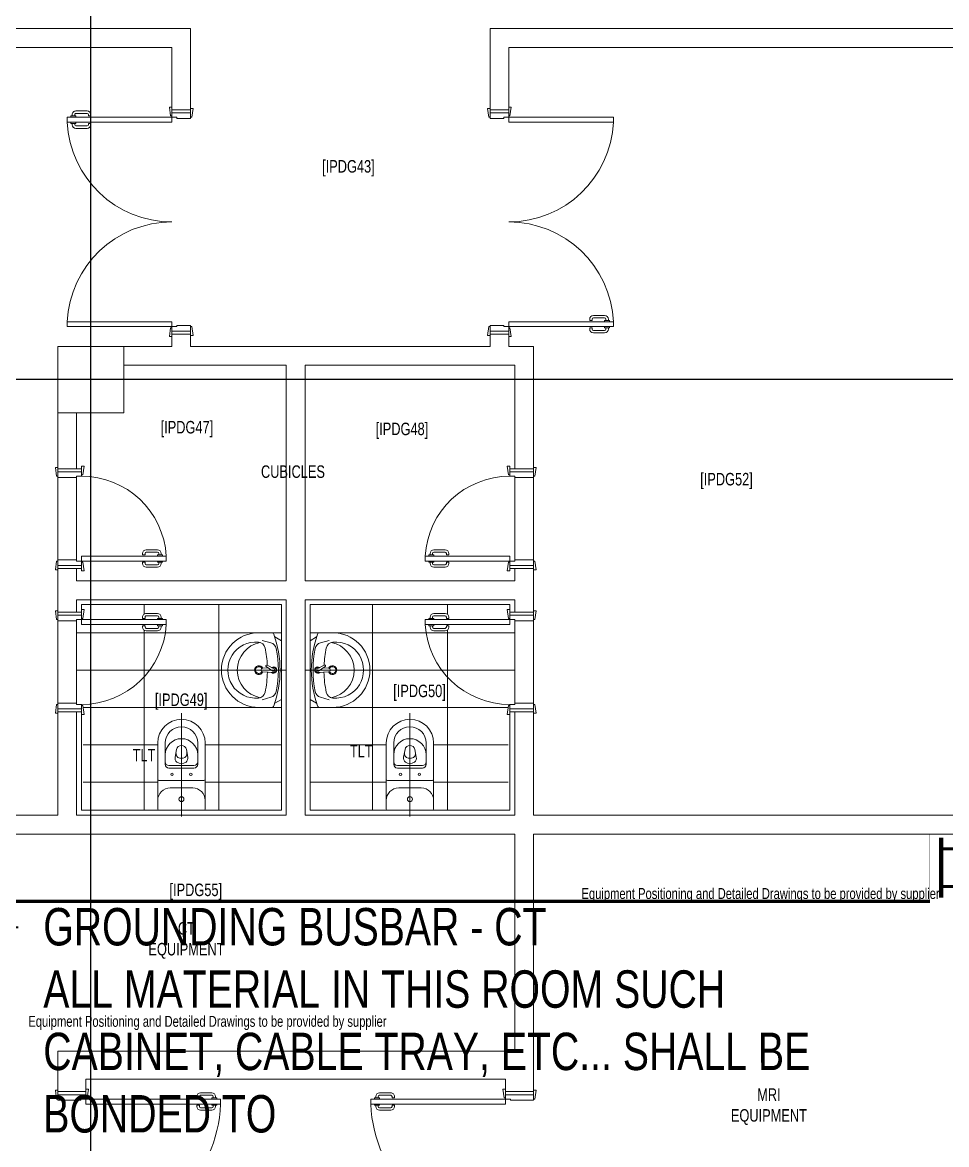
# Model space of a CAD drawing. Header units: metres. Extents: x -18745 to 220762, y -1579758 to -1356048.
# Drawn here: x 92867 to 100274, y -1454173 to -1445173 of the extents above; entities that cross this region are included whole.
import ezdxf
from ezdxf import colors
from ezdxf.entities.mleader import LeaderData, LeaderLine
from ezdxf.math import Vec2, Vec3

# ---------------------------------------------------------------- set-up
doc = ezdxf.new("R2010")
doc.units = ezdxf.units.M
doc.linetypes.add('DASHDOTX2', pattern=[50.8, 25.4, -12.7, 0, -12.7])
doc.linetypes.add('DASHED2', pattern=[0.375, 0.25, -0.125])
doc.layers.get('0').update_dxf_attribs({"lineweight": 0})
for name, color, linetype in [('0E-PW-GRD', 6, 'Continuous'), ('0E-PW-GRD2', 6, 'Continuous'), ('A-100 - Copy$0$axes', 8, 'Continuous')]:
    doc.layers.add(name, color=color, linetype=linetype)
for name, color, linetype, lineweight in [('A-100 - Copy$0$72_EGR_BASE_TEXT', 8, 'Continuous', 0), ('A-100 - Copy$0$car', 8, 'Continuous', 0), ('A-100 - Copy$0$Medical Equipment and Furniture', 8, 'Continuous', 0), ('A-100 - Copy$0$SANIT', 8, 'Continuous', 0), ('A-100 - Copy$0$Structure', 8, 'Continuous', 9), ('A-100 - Copy$0$Tiles', 8, 'Continuous', 0), ('A-100 - Copy$0$Walls', 8, 'Continuous', 0), ('A-100 - Copy$0$Wooden Joinery', 8, 'Continuous', 0), ('E-GRND', 94, 'DASHED2', 40)]:
    doc.layers.add(name, color=color, linetype=linetype, lineweight=lineweight)
doc.styles.add('A-100 - Copy$0$X3G_ENTITY_257CFD', font='swisscl.ttf', dxfattribs={"height": 200})
doc.styles.add('A-100 - Copy$0$X3G_ENTITY_2587EA', font='swisscl.ttf', dxfattribs={"height": 200})
doc.styles.add('ROMANS', font='romans.shx', dxfattribs={"width": 0.85})

# ---------------------------------------------------------------- blocks, each defined once
blk = doc.blocks.new('A-100 - Copy$0$WC manta')
at = {"layer": 'A-100 - Copy$0$SANIT'}
for p, q in [((-0.13, 0.18), (-0.13, -0.18)), ((-0.12, 0.19), (0.41, 0.19)), ((0.109, 0.18), (0.109, -0.18)), ((0.05, 0.09), (0.05, -0.09)), ((0.209, 0.1), (0.209, -0.1)), ((0.229, 0.1), (0.229, -0.1)), ((0.239, 0.13), (0.41, 0.13)), ((-0.18, 0), (0.65, 0)), ((0.2955, 0.051), (0.3581, 0.0393)), ((0.2955, -0.051), (0.3581, -0.0393)), ((0.239, -0.13), (0.41, -0.13)), ((-0.12, -0.19), (0.41, -0.19))]:
    blk.add_line(p, q, dxfattribs=at)
for centre, radius in [((-0.04, 0), 0.02), ((0.159, 0.0752), 0.01), ((0.159, -0.0753), 0.01)]:
    blk.add_circle(centre, radius, dxfattribs=at)
for centre, radius, start, end in [((-0.12, 0.18), 0.01, 90, 180), ((-0.05, 0.09), 0.1, 0, 90), ((0.119, 0.18), 0.01, 90, 180), ((0.41, 0), 0.19, 270, 90), ((0.239, 0.1), 0.03, 90, 180), ((0.259, 0.1), 0.03, 90, 180), ((0.3147, 0), 0.13, 270, 90), ((0.41, 0), 0.13, 270, 90), ((0.3029, 0), 0.0588, 141.52497, 218.47503), ((0.2882, 0.0117), 0.04, 79.42885, 141.52497), ((0.3454, 0), 0.0588, 166.41759, 193.58241), ((0.3271, 0.0044), 0.04, 79.42885, 166.41759), ((0.3507, 0), 0.04, 280.57115, 79.42885), ((0.2882, -0.0117), 0.04, 218.47503, 280.57115), ((0.3271, -0.0044), 0.04, 193.58241, 280.57115), ((-0.05, -0.09), 0.1, 270, 0), ((0.239, -0.1), 0.03, 180, 270), ((0.259, -0.1), 0.03, 180, 270), ((-0.12, -0.18), 0.01, 180, 270), ((0.119, -0.18), 0.01, 180, 270)]:
    blk.add_arc(centre, radius, start, end, dxfattribs=at)
blk = doc.blocks.new('A-100 - Copy$0$A$C0C6031A3')
at = {"layer": 'A-100 - Copy$0$car'}
for p, q in [((1350, 640), (690, 640)), ((690, 490), (1350, 490))]:
    blk.add_line(p, q, dxfattribs=at)
at = {"layer": 'A-100 - Copy$0$Wooden Joinery'}
for p, q in [((630, 1288.8), (630, 1198.8)), ((650, 1288.8), (650, 1198.8)), ((670, 1318.8), (660, 1318.8)), ((670, 1298.8), (660, 1298.8)), ((670, 1328.8), (670, 1288.8)), ((680, 1328.8), (670, 1328.8)), ((680, 1288.8), (670, 1288.8)), ((720, 1328.8), (730, 1328.8)), ((720, 1288.8), (730, 1288.8)), ((730, 1328.8), (730, 1288.8)), ((730, 1318.8), (740, 1318.8)), ((730, 1298.8), (740, 1298.8)), ((750, 1288.8), (750, 1198.8)), ((770, 1288.8), (770, 1198.8)), ((670, 1188.8), (660, 1188.8)), ((670, 1188.8), (670, 1168.8)), ((730, 1188.8), (740, 1188.8)), ((730, 1188.8), (730, 1168.8)), ((670, 1168.8), (660, 1168.8)), ((730, 1168.8), (740, 1168.8))]:
    blk.add_line(p, q, dxfattribs=at)
for points in [[(720, 680), (720, 1358.8), (680, 1358.8), (680, 680)], [(670, 680), (670, 690), (600, 700), (600, 680)], [(1370, 680), (1370, 690), (1440, 700), (1440, 680)], [(680, 490), (680, 480), (610, 470), (610, 490)], [(1360, 490), (1360, 480), (1430, 470), (1430, 490)]]:
    blk.add_lwpolyline(points, close=True, dxfattribs=at)
for points in [[(645, 680), (645, 490), (620, 490), (620, 680), (645, 680)], [(645, 680), (680, 680), (680, 640), (690, 640), (690, 490), (645, 490), (645, 680)], [(1395, 680), (1360, 680), (1360, 640), (1350, 640), (1350, 490), (1395, 490), (1395, 680)], [(1395, 680), (1395, 490), (1420, 490), (1420, 680), (1395, 680)]]:
    blk.add_lwpolyline(points, dxfattribs=at)
for centre, radius, start, end in [((680, 680), 680, 0, 86.62771), ((660, 1288.8), 30, 90, 180), ((660, 1288.8), 10, 90, 180), ((740, 1288.8), 30, 0, 90), ((740, 1288.8), 10, 0, 90), ((660, 1198.8), 30, 180, 270), ((660, 1198.8), 10, 180, 270), ((740, 1198.8), 10, 270, 0), ((740, 1198.8), 30, 270, 0)]:
    blk.add_arc(centre, radius, start, end, dxfattribs=at)
blk = doc.blocks.new('A-100 - Copy$0$lav-manta 60')
at = {"layer": 'A-100 - Copy$0$SANIT'}
for p, q in [((-0.2658, -0.0529), (-0.2358, 0)), ((-0.2358, 0), (0.2358, 0)), ((0, 0.04), (0, -0.56)), ((0.2658, -0.0529), (0.2358, 0)), ((-0.3, -0.0789), (-0.3, -0.18)), ((-0.2185, -0.0841), (-0.2383, -0.1537)), ((-0.015, -0.1473), (-0.0199, -0.064)), ((0.0274, -0.121), (-0.0078, -0.0673)), ((0.0389, -0.1142), (0.0087, -0.0575)), ((0.0191, -0.077), (0.0199, -0.064)), ((0.2185, -0.0841), (0.2383, -0.1537)), ((0.3, -0.0789), (0.3, -0.18)), ((0.015, -0.1473), (0.0174, -0.1057))]:
    blk.add_line(p, q, dxfattribs=at)
for centre, radius, start, end in [((-0.28, -0.0789), 0.02, 109.82288, 180), ((0, -0.8557), 0.8457, 70.17712, 109.82288), ((-0.1608, -0.1006), 0.06, 101.80862, 164.07939), ((0, -0.8696), 0.8457, 78.19138, 101.80862), ((0, -0.0617), 0.025, 320.74745, 220.36799), ((0, -0.0617), 0.02, 353.26708, 186.68201), ((0, -0.0617), 0.00966, 25.41267, 215.95772), ((0.1608, -0.1006), 0.06, 15.92061, 78.19138), ((0.28, -0.0789), 0.02, 0, 70.17712), ((-0.1645, -0.189), 0.06, 102.08826, 174.81422), ((0, -0.1282), 0.2252, 190.60973, 349.39027), ((0, -0.9572), 0.8457, 91.15716, 102.08826), ((0, -0.18), 0.035, 115.31059, 64.68941), ((0, -0.18), 0.0275, 117.14957, 62.85043), ((0, -0.1473), 0.015, 180, 0), ((0, -0.9572), 0.8457, 88.54856, 88.84398), ((0.0332, -0.1176), 0.00666, 210.68519, 30.68519), ((0, -0.9572), 0.8457, 77.91174, 87.42745), ((0.1645, -0.189), 0.06, 5.18578, 77.91174), ((0, -0.18), 0.3, 180, 0), ((0, -0.2039), 0.2252, 174.81422, 5.18578)]:
    blk.add_arc(centre, radius, start, end, dxfattribs=at)
blk = doc.blocks.new('A-100 - Copy$0$A$C72370EFE')
at = {"layer": 'A-100 - Copy$0$Wooden Joinery'}
for p, q in [((-0.05, -0.07), (-0.05, -0.16)), ((-0.03, -0.07), (-0.03, -0.16)), ((-0.01, -0.04), (-0.02, -0.04)), ((-0.01, -0.06), (-0.02, -0.06)), ((-0.01, -0.03), (-0.01, -0.07)), ((0, -0.03), (-0.01, -0.03)), ((0, -0.07), (-0.01, -0.07)), ((0.04, -0.03), (0.05, -0.03)), ((0.04, -0.07), (0.05, -0.07)), ((0.05, -0.03), (0.05, -0.07)), ((0.05, -0.04), (0.06, -0.04)), ((0.05, -0.06), (0.06, -0.06)), ((0.07, -0.07), (0.07, -0.16)), ((0.09, -0.07), (0.09, -0.16)), ((-0.01, -0.17), (-0.02, -0.17)), ((-0.01, -0.17), (-0.01, -0.19)), ((0.05, -0.17), (0.06, -0.17)), ((0.05, -0.17), (0.05, -0.19)), ((-0.01, -0.19), (-0.02, -0.19)), ((0.05, -0.19), (0.06, -0.19))]:
    blk.add_line(p, q, dxfattribs=at)
for centre, radius, start, end in [((-0.02, -0.07), 0.03, 90, 180), ((-0.02, -0.07), 0.01, 90, 180), ((0.06, -0.07), 0.03, 0, 90), ((0.06, -0.07), 0.01, 0, 90), ((-0.02, -0.16), 0.03, 180, 270), ((-0.02, -0.16), 0.01, 180, 270), ((0.06, -0.16), 0.01, 270, 0), ((0.06, -0.16), 0.03, 270, 0)]:
    blk.add_arc(centre, radius, start, end, dxfattribs=at)
blk = doc.blocks.new('A-100 - Copy$0$A$C07D65D40')
at = {"layer": 'A-100 - Copy$0$Wooden Joinery'}
for points in [[(0, -385), (-10, -385), (-20, -315), (0, -315)], [(225, -375), (235, -375), (245, -305), (225, -305)], [(225, -425), (1304.3, -425), (1304.3, -385), (225, -385)], [(0, -1465), (-10, -1465), (-20, -1535), (0, -1535)], [(225, -1475), (235, -1475), (245, -1545), (225, -1545)]]:
    blk.add_lwpolyline(points, close=True, dxfattribs=at)
for points in [[(225, -350), (0, -350), (0, -325), (225, -325), (225, -350)], [(225, -350), (225, -385), (185, -385), (185, -395), (0, -395), (0, -350), (225, -350)], [(225, -1500), (225, -1465), (185, -1465), (185, -1455), (0, -1455), (0, -1500), (225, -1500)], [(225, -1500), (0, -1500), (0, -1525), (225, -1525), (225, -1500)]]:
    blk.add_lwpolyline(points, dxfattribs=at)
blk.add_arc((225, -385), 1080, 270, 357.87734, dxfattribs=at)
at = {"layer": 'A-100 - Copy$0$Wooden Joinery', "xscale": -999.9999999998854, "yscale": 999.9999999998854, "zscale": 999.9999999998854, "rotation": 270}
blk.add_blockref('A-100 - Copy$0$A$C72370EFE', (1304.3, -425), dxfattribs=at)
blk = doc.blocks.new('A-100 - Copy$0$A$C009F45C9')
at = {"layer": 'A-100 - Copy$0$Wooden Joinery'}
for p, q in [((724, -1690), (724, -1680)), ((744, -1690), (724, -1690)), ((744, -1690), (744, -1680)), ((844, -1650), (754, -1650)), ((844, -1670), (754, -1670)), ((884, -1690), (844, -1690)), ((844, -1700), (844, -1690)), ((854, -1690), (854, -1680)), ((874, -1690), (874, -1680)), ((884, -1700), (884, -1690)), ((724, -1750), (724, -1760)), ((744, -1750), (724, -1750)), ((744, -1750), (744, -1760)), ((844, -1770), (754, -1770)), ((844, -1790), (754, -1790)), ((844, -1740), (844, -1750)), ((884, -1750), (844, -1750)), ((854, -1750), (854, -1760)), ((874, -1750), (874, -1760)), ((884, -1740), (884, -1750))]:
    blk.add_line(p, q, dxfattribs=at)
for points in [[(-75, -60), (-85, -60), (-95, 10), (-75, 10)], [(75, -50), (85, -50), (95, 20), (75, 20)], [(75, -100), (914, -100), (914, -60), (75, -60)], [(75, -1700), (914, -1700), (914, -1740), (75, -1740)], [(75, -1700), (914, -1700), (914, -1740), (75, -1740)], [(-75, -1740), (-85, -1740), (-95, -1810), (-75, -1810)], [(75, -1750), (85, -1750), (95, -1820), (75, -1820)]]:
    blk.add_lwpolyline(points, close=True, dxfattribs=at)
for points in [[(75, -25), (-75, -25), (-75, 0), (75, 0), (75, -25)], [(75, -25), (75, -60), (35, -60), (35, -70), (-75, -70), (-75, -25), (75, -25)], [(75, -1775), (75, -1740), (35, -1740), (35, -1730), (-75, -1730), (-75, -1775), (75, -1775)], [(75, -1775), (-75, -1775), (-75, -1800), (75, -1800), (75, -1775)]]:
    blk.add_lwpolyline(points, dxfattribs=at)
for centre, radius, start, end in [((75, -60), 840, 270, 357.2706), ((75, -1740), 840, 2.7294, 90), ((754, -1680), 30, 90, 180), ((754, -1680), 10, 90, 180), ((844, -1680), 30, 0, 90), ((844, -1680), 10, 0, 90), ((754, -1760), 30, 180, 270), ((754, -1760), 10, 180, 270), ((844, -1760), 10, 270, 0), ((844, -1760), 30, 270, 0)]:
    blk.add_arc(centre, radius, start, end, dxfattribs=at)
blk = doc.blocks.new('A-100 - Copy')
at = {"layer": 'A-100 - Copy$0$axes'}
for p, q in [((93415.3, -1477297.4, 2.4), (93415.3, -1436792.7, 2.4)), ((181015.3, -1448037.7, 2.4), (83877.8, -1448037.7, 2.4))]:
    blk.add_line(p, q, dxfattribs=at)
at = {"layer": 'A-100 - Copy$0$Structure', "elevation": 2.4}
blk.add_lwpolyline([(93150.3, -1448302.7), (93680.3, -1448302.7), (93680.3, -1447772.7), (93150.3, -1447772.7)], close=True, dxfattribs=at)
at = {"layer": 'A-100 - Copy$0$Tiles'}
for p, q in [((93841, -1449918.6, 2.4), (93841, -1449842.5, 2.4)), ((94441, -1451492, 2.4), (94441, -1449842.5, 2.4)), ((95672.4, -1451492, 2.4), (95672.4, -1449842.5, 2.4)), ((96272.4, -1449918.6, 2.4), (96272.4, -1449842.5, 2.4)), ((93841, -1449962.5, 2.4), (93841, -1449952.5, 2.4)), ((93841, -1450012.5, 2.4), (93841, -1450002.5, 2.4)), ((96272.4, -1449962.5, 2.4), (96272.4, -1449952.5, 2.4)), ((96272.4, -1450012.5, 2.4), (96272.4, -1450002.5, 2.4)), ((94761.7, -1450067.2, 2.4), (93300.3, -1450067.2, 2.4)), ((93841, -1451492, 2.4), (93841, -1450046.3, 2.4)), ((94941.7, -1450067.2, 2.4), (94862.7, -1450067.2, 2.4)), ((95171.7, -1450067.2, 2.4), (95250.6, -1450067.2, 2.4)), ((95351.7, -1450067.2, 2.4), (96813, -1450067.2, 2.4)), ((96272.4, -1451492, 2.4), (96272.4, -1450046.3, 2.4)), ((94941.7, -1450367.2, 2.4), (93300.3, -1450367.2, 2.4)), ((95171.7, -1450367.2, 2.4), (96813, -1450367.2, 2.4)), ((94761.7, -1450667.2, 2.4), (93352.4, -1450667.2, 2.4)), ((94941.7, -1450667.2, 2.4), (94862.7, -1450667.2, 2.4)), ((95171.7, -1450667.2, 2.4), (95250.6, -1450667.2, 2.4)), ((95351.7, -1450667.2, 2.4), (96760.9, -1450667.2, 2.4)), ((93951, -1450967.2, 2.4), (93352.4, -1450967.2, 2.4)), ((94941.7, -1450967.2, 2.4), (94331, -1450967.2, 2.4)), ((95171.7, -1450967.2, 2.4), (95782.4, -1450967.2, 2.4)), ((96162.4, -1450967.2, 2.4), (96760.9, -1450967.2, 2.4)), ((93951, -1451267.2, 2.4), (93352.4, -1451267.2, 2.4)), ((94941.7, -1451267.2, 2.4), (94331, -1451267.2, 2.4)), ((95171.7, -1451267.2, 2.4), (95782.4, -1451267.2, 2.4)), ((96162.4, -1451267.2, 2.4), (96760.9, -1451267.2, 2.4))]:
    blk.add_line(p, q, dxfattribs=at)
at = {"layer": 'A-100 - Copy$0$Tiles', "elevation": 2.4}
for points in [[(93340.3, -1449902.5), (93340.3, -1449842.5), (94941.7, -1449842.5), (94941.7, -1451492), (93340.3, -1451492), (93340.3, -1450702.5)], [(96773, -1449902.5), (96773, -1449842.5), (95171.7, -1449842.5), (95171.7, -1451492), (96773, -1451492), (96773, -1450702.5)]]:
    blk.add_lwpolyline(points, dxfattribs=at)
at = {"layer": 'A-100 - Copy$0$Walls'}
for p, q in [((86177.6, -1445222.7, 2.4), (94214.3, -1445222.7, 2.4)), ((94214.3, -1445222.7, 2.4), (94214.3, -1445872.9, 2.4)), ((86177.6, -1445372.7, 2.4), (94064.3, -1445372.7, 2.4)), ((94064.3, -1445372.7, 2.4), (94064.3, -1445872.9, 2.4)), ((94214.3, -1445872.9, 2.4), (94064.3, -1445872.9, 2.4)), ((96764.3, -1445872.9, 2.4), (96614.3, -1445872.9, 2.4)), ((94214.3, -1447672.9, 2.4), (94064.3, -1447672.9, 2.4)), ((96764.3, -1447672.9, 2.4), (96614.3, -1447672.9, 2.4)), ((94064.3, -1447772.7, 2.4), (93680.3, -1447772.7, 2.4)), ((96614.3, -1447772.9, 2.4), (94214.3, -1447772.7, 2.4)), ((96963, -1447772.9, 2.4), (96764.3, -1447772.9, 2.4)), ((94981.7, -1447922.9, 2.4), (93678.5, -1447922.9, 2.4)), ((96813, -1447922.9, 2.4), (95131.7, -1447922.9, 2.4)), ((93300.3, -1448752.5, 2.4), (93150.3, -1448752.5, 2.4)), ((96963, -1448752.5, 2.4), (96813, -1448752.5, 2.4)), ((93300.3, -1449552.5, 2.4), (93150.3, -1449552.5, 2.4)), ((96963, -1449552.5, 2.4), (96813, -1449552.5, 2.4)), ((94981.7, -1449652.5, 2.4), (93300.3, -1449652.5, 2.4)), ((96813, -1449652.5, 2.4), (95131.7, -1449652.5, 2.4)), ((94981.7, -1449802.5, 2.4), (93300.3, -1449802.5, 2.4)), ((96813, -1449802.5, 2.4), (95131.7, -1449802.5, 2.4)), ((93300.3, -1449902.5, 2.4), (93150.3, -1449902.5, 2.4)), ((96963, -1449902.5, 2.4), (96813, -1449902.5, 2.4)), ((93300.3, -1450702.5, 2.4), (93150.3, -1450702.5, 2.4)), ((96963, -1450702.5, 2.4), (96813, -1450702.5, 2.4)), ((93150.3, -1451532, 2.4), (91350.3, -1451532, 2.4)), ((94981.7, -1451532, 2.4), (93300.3, -1451532, 2.4)), ((96813, -1451532, 2.4), (95131.7, -1451532, 2.4)), ((100350.3, -1451532, 2.4), (96963, -1451532, 2.4)), ((96813, -1451682, 2.4), (91350.3, -1451682, 2.4)), ((100350.3, -1451682, 2.4), (96963, -1451682, 2.4)), ((93375.3, -1453747.7, 2.4), (93150.3, -1453747.7, 2.4)), ((96963, -1453747.7, 2.4), (96738, -1453747.7, 2.4))]:
    blk.add_line(p, q, dxfattribs=at)
at = {"layer": 'A-100 - Copy$0$Walls', "elevation": 2.4}
for points in [[(106350.3, -1445222.7), (96614.3, -1445222.7), (96614.3, -1445872.9)], [(106200.3, -1445372.7), (96764.3, -1445372.7), (96764.3, -1445872.9)], [(94064.3, -1447672.9), (94064.3, -1447772.7)], [(94214.3, -1447672.9), (94214.3, -1447772.7)], [(96614.3, -1447672.9), (96614.3, -1447772.9)], [(96764.3, -1447672.9), (96764.3, -1447772.9)], [(96963, -1447772.9), (96963, -1448752.5)], [(94981.7, -1447922.9), (94981.7, -1449652.5)], [(95131.7, -1447922.9), (95131.7, -1449652.5)], [(96813, -1447922.9), (96813, -1448752.5)], [(93150.3, -1448302.7), (93150.3, -1448752.5)], [(93300.3, -1448302.7), (93300.3, -1448752.5)], [(93150.3, -1449552.5), (93150.3, -1449902.5)], [(93300.3, -1449552.5), (93300.3, -1449652.5)], [(96813, -1449552.5), (96813, -1449652.5)], [(96963, -1449552.5), (96963, -1449902.5)], [(93300.3, -1449802.5), (93300.3, -1449902.5)], [(94981.7, -1449802.5), (94981.7, -1451532)], [(95131.7, -1449802.5), (95131.7, -1451532)], [(96813, -1449802.5), (96813, -1449902.5)], [(93150.3, -1450702.5), (93150.3, -1451532)], [(93300.3, -1450702.5), (93300.3, -1451532)], [(96813, -1450702.5), (96813, -1451532)], [(96963, -1450702.5), (96963, -1451532)], [(96813, -1451682), (96813, -1453422.7)], [(96963, -1451682), (96963, -1453747.7)], [(93150.3, -1453747.7), (93150.3, -1453422.7), (96813, -1453422.7)], [(93375.3, -1453747.7), (93375.3, -1453647.7), (96738, -1453647.7), (96738, -1453747.7)]]:
    blk.add_lwpolyline(points, dxfattribs=at)
at = {"layer": 'A-100 - Copy$0$SANIT'}
for name, p, xscale, yscale, zscale, rotation in [('A-100 - Copy$0$lav-manta 60', (94941.7, -1450367.2, 2.4), -1000.000000000223, 1000.000000000223, 1000.000000000223, 270), ('A-100 - Copy$0$lav-manta 60', (95171.7, -1450367.2, 2.4), 1000.000000000226, 1000.000000000226, 1000.000000000226, 90), ('A-100 - Copy$0$WC manta', (94141, -1451362, 2.4), 1000.000000000002, 1000.000000000002, 1000.000000000002, 90), ('A-100 - Copy$0$WC manta', (95972.4, -1451362, 2.4), -999.9999999999995, 999.9999999999995, 999.9999999999995, 270)]:
    blk.add_blockref(name, p, dxfattribs=dict(at, xscale=xscale, yscale=yscale, zscale=zscale, rotation=rotation))
at = {"layer": 'A-100 - Copy$0$Wooden Joinery'}
for name, p, rotation in [('A-100 - Copy$0$A$C009F45C9', (94139.3, -1447672.9, 2.4), 180), ('A-100 - Copy$0$A$C0C6031A3', (97453, -1450172.5, 2.4), 90), ('A-100 - Copy$0$A$C0C6031A3', (92660.3, -1449282.5, 2.4), 270)]:
    blk.add_blockref(name, p, dxfattribs=dict(at, rotation=rotation))
for name, p in [('A-100 - Copy$0$A$C009F45C9', (96689.3, -1445872.9, 2.4)), ('A-100 - Copy$0$A$C07D65D40', (93150.3, -1453422.7, 2.4))]:
    blk.add_blockref(name, p, dxfattribs=at)
for p, xscale, rotation in [((92660.3, -1450172.5, 2.4), -1, 270), ((97453, -1449282.5, 2.4), -1.000000000000003, 90)]:
    blk.add_blockref('A-100 - Copy$0$A$C0C6031A3', p, dxfattribs=dict(at, xscale=xscale, rotation=rotation))
at = {"layer": 'A-100 - Copy$0$Wooden Joinery', "xscale": -1}
blk.add_blockref('A-100 - Copy$0$A$C07D65D40', (96963, -1453422.7, 2.4), dxfattribs=at)
at = {"layer": 'A-100 - Copy$0$72_EGR_BASE_TEXT', "char_height": 100, "attachment_point": 2, "style": 'A-100 - Copy$0$X3G_ENTITY_2587EA'}
for s, insert in [('[IPDG43]', (95479.3, -1446277, 2.4)), ('[IPDG47]', (94184.7, -1448369.2, 2.4)), ('[IPDG48]', (95908.4, -1448382.9, 2.4)), ('CUBICLES', (95034.8, -1448725.6, 2.4)), ('[IPDG52]', (98510, -1448786, 2.4)), ('[IPDG49]', (94138.6, -1450555, 2.4)), ('[IPDG50]', (96049.3, -1450484.3, 2.4)), ('TLT', (93841, -1451000.4, 2.4)), ('TLT', (95582.6, -1450967.2, 2.4)), ('[IPDG55]', (94255.9, -1452079.7, 2.4)), ('CT^M^JEQUIPMENT', (94181, -1452388.8, 2.4)), ('MRI^M^JEQUIPMENT', (98849.8, -1453722, 2.4))]:
    blk.add_mtext(s, dxfattribs=dict(at, insert=insert))
at = {"layer": 'A-100 - Copy$0$Medical Equipment and Furniture', "char_height": 87.473, "width": 3260.537, "attachment_point": 2, "style": 'A-100 - Copy$0$X3G_ENTITY_257CFD'}
for insert in [(98783, -1452115.7, 0), (94349.4, -1453140.6, 0)]:
    blk.add_mtext('Equipment Positioning and Detailed Drawings to be provided by supplier', dxfattribs=dict(at, insert=insert))
blk = doc.blocks.new('*U9')
at = {"layer": '0E-PW-GRD', "ltscale": 0.25}
for points, const_width in [([(-200, 850), (-200, 50)], 60), ([(-200, 700), (0, 700)], 40), ([(-200, 200), (0, 200)], 40)]:
    blk.add_lwpolyline(points, dxfattribs=dict(at, const_width=const_width))

msp = doc.modelspace()

# ---------------------------------------------------------------- block references
msp.add_blockref('A-100 - Copy', (0, 0))

# ---------------------------------------------------------------- next in the draw order: linework, layer by layer
at = {"layer": '0E-PW-GRD', "linetype": 'DASHDOTX2', "ltscale": 10, "elevation": 2.4}
msp.add_lwpolyline([(100140.3, -1452222, 26.5, 26.5, 0), (85608.7, -1452222, 40, 40, 0), (85608.7, -1455273.6, 40, 40, 0), (85100.7, -1455273.6, 0, 0, 0)], format="xyseb", dxfattribs=at)
at = {"layer": '0E-PW-GRD2', "ltscale": 500, "const_width": 1.2, "elevation": 2.4}
msp.add_lwpolyline([(100350.3, -1451682), (100140.3, -1451682), (100140.3, -1452222), (100350.3, -1452222)], close=True, dxfattribs=at)

# ---------------------------------------------------------------- next in the draw order: block references
at = {"layer": '0E-PW-GRD2', "xscale": 0.6, "yscale": 0.6, "zscale": 0.6}
msp.add_blockref('*U9', (100350.3, -1452222, 2.4), dxfattribs=at)

# ---------------------------------------------------------------- next in the draw order: leaders
at = {"layer": 'E-GRND', "linetype": 'ByBlock', "ltscale": 400}
ml = msp.add_multileader_mtext('Standard', dxfattribs=at)
ml.set_content('{\\fArial|b0|i0|c0|p34;\\W0.75;\\C256;GROUNDING BUSBAR - CT\\PALL MATERIAL IN THIS ROOM SUCH CABINET, CABLE TRAY, ETC... SHALL BE BONDED TO}', color=140, style='ROMANS')
ml.set_leader_properties(color=181, lineweight=-1)
ml.build(insert=Vec2(0, 0))
ml.multileader.update_dxf_attribs({"dogleg_length": 319.7, "arrow_head_size": 200})
ctx = ml.context
ctx.base_point, ctx.char_height, ctx.arrow_head_size, ctx.landing_gap_size, ctx.plane_origin, ctx.plane_x_axis, ctx.plane_y_axis = Vec3(92833.4, -1452428.2, 2.4), 300, 200, 200, Vec3(97172.3, -1457724.6, 2.4), Vec3(1, 0.000063), Vec3(-0.000063, 1)
notes = []
notes.append((ctx, [(1, (1, 1, 0), (92391.4, -1452428.2, 2.4), (1, 0.000063), 442, [(0, [(91890.3, -1451892, 2.4)], 0, [])])]))
ctx.mtext.insert, ctx.mtext.text_direction, ctx.mtext.rotation, ctx.mtext.width, ctx.mtext.defined_height, ctx.mtext.flow_direction = Vec3(93033.4, -1452275.6, 2.4), Vec3(1, 0.000063), 0.000063, 6361.861, 2607.8, 5
for ctx, leaders in notes:
    for number, flags, end, landing, length, lines in leaders:
        leader = LeaderData()
        leader.index, (leader.has_last_leader_line, leader.has_dogleg_vector, leader.attachment_direction) = number, flags
        leader.last_leader_point, leader.dogleg_vector, leader.dogleg_length = Vec3(end), Vec3(landing), length
        for number, points, colour, breaks in lines:
            line = LeaderLine()
            line.index, line.vertices, line.color, line.breaks = number, Vec3.list(points), colors.encode_raw_color(colour), breaks
            leader.lines.append(line)
        ctx.leaders.append(leader)

doc.saveas('drawing.dxf')
